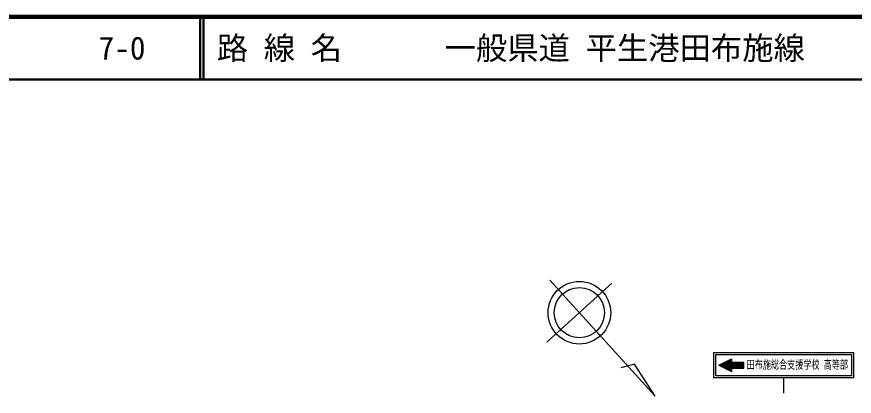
# Model space of a CAD drawing. Units: millimetres, scale not verified. Extents: x 40000 to 680000, y 20000 to 380000.
# Drawn here: x 148457 to 282108, y 319398 to 380000 of the extents above; entities that cross this region are included whole.
import ezdxf
from ezdxf.enums import TextEntityAlignment as Align

# ---------------------------------------------------------------- set-up
doc = ezdxf.new("R2010")
doc.units = ezdxf.units.MM
doc.header["$LTSCALE"] = 1000
for name, color, linetype, lineweight in [('M-BMK-SRVR', 3, 'Continuous', 25), ('M-STR-STRC', 7, 'Continuous', 25), ('M-TTL', 2, 'Continuous', 140), ('M-TTL-LINE', 7, 'Continuous', 50)]:
    doc.layers.add(name, color=color, linetype=linetype, lineweight=lineweight)
doc.layers.add('M-TTL-TXT', color=7, linetype='Continuous')
doc.styles.add('ＭＳ ゴシック', font='')
doc.styles.get('ＭＳ ゴシック').set_extended_font_data('MS Gothic')

msp = doc.modelspace()

# ---------------------------------------------------------------- linework, layer by layer
at = {"layer": 'M-BMK-SRVR'}
for p, q in [((233054, 328043), (243432, 337440)), ((250324, 319398), (233545, 337930)), ((247039, 324517), (244885, 323916)), ((250324, 319398), (247039, 324517))]:
    msp.add_line(p, q, dxfattribs=at)
for radius in [5000, 4000]:
    msp.add_circle((238243, 332741), radius, dxfattribs=at)
at = {"layer": 'M-STR-STRC'}
for p, q in [((259704, 326366), (281995, 326366)), ((259704, 322366), (259704, 326366)), ((281995, 326366), (281995, 322366)), ((260004, 326066), (281695, 326066)), ((260004, 322666), (260004, 326066)), ((260504, 324366), (262504, 325366)), ((260649, 324293), (262504, 325221)), ((260795, 324221), (262504, 325075)), ((260940, 324148), (262504, 324930)), ((261085, 324075), (262667, 324866)), ((261231, 324003), (262957, 324866)), ((261376, 323930), (263248, 324866)), ((261521, 323857), (263539, 324866)), ((261667, 323785), (263829, 324866)), ((261812, 323712), (264120, 324866)), ((261957, 323639), (264411, 324866)), ((262504, 325366), (262504, 324866)), ((262504, 324866), (264504, 324866)), ((264504, 323866), (264504, 324866)), ((281695, 326066), (281695, 322666)), ((260504, 324366), (262504, 323366)), ((262103, 323567), (262504, 323767)), ((262248, 323494), (262504, 323622)), ((262393, 323421), (262504, 323476)), ((262504, 323866), (264504, 323866)), ((262504, 323866), (262504, 323366)), ((262702, 323866), (264504, 324767)), ((262992, 323866), (264504, 324622)), ((263283, 323866), (264504, 324476)), ((263574, 323866), (264504, 324331)), ((263864, 323866), (264504, 324186)), ((264155, 323866), (264504, 324040)), ((264446, 323866), (264504, 323895)), ((281995, 322366), (259704, 322366)), ((281695, 322666), (260004, 322666)), ((270850, 319866), (270850, 322366))]:
    msp.add_line(p, q, dxfattribs=at)
at = {"layer": 'M-TTL'}
msp.add_line((680000, 380000), (40000, 380000), dxfattribs=at)
at = {"layer": 'M-TTL-LINE'}
for p, q in [((177750, 380000), (177750, 370000)), ((178250, 380000), (178250, 370000)), ((40000, 370000), (680000, 370000))]:
    msp.add_line(p, q, dxfattribs=at)

# ---------------------------------------------------------------- texts
at = {"layer": 'M-STR-STRC', "style": 'ＭＳ ゴシック', "width": 0.7}
msp.add_text('田布施総合支援学校 高等部', height=1320, dxfattribs=at).set_placement((264930, 323393), align=Align.BOTTOM_LEFT)
at = {"layer": 'M-TTL-TXT', "style": 'ＭＳ ゴシック'}
for s, p in [('路 線 名', (180380, 375000)), ('一般県道 平生港田布施線', (216734, 375000)), ('7-0', (161521, 375000)), ('7-0', (161521, 375000))]:
    msp.add_text(s, height=3666, dxfattribs=at).set_placement(p, align=Align.MIDDLE_LEFT)

doc.saveas('drawing.dxf')
